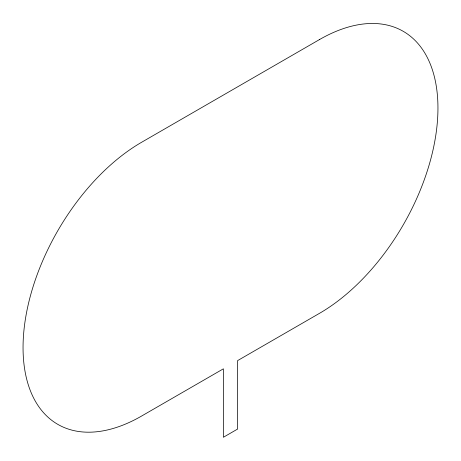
<?xml version="1.0" encoding="UTF-8"?>
<svg xmlns="http://www.w3.org/2000/svg" width="461" height="461" viewBox="0 0 461 461"><rect width="100%" height="100%" fill="white"/><g stroke="black" fill="none" stroke-linecap="round" stroke-linejoin="round"><path stroke-width="0.69" d="M319.41 39.617L141.59 142.282A167.643 96.793 -60 0 0 23.05 347.6A167.643 96.793 -60 0 0 141.59 416.047L223.389 368.823L223.389 437.264L237.611 429.047L237.611 360.606L319.41 313.382A167.643 96.793 -60 0 0 437.95 108.064A167.643 96.793 -60 0 0 319.41 39.617"/></g></svg>
